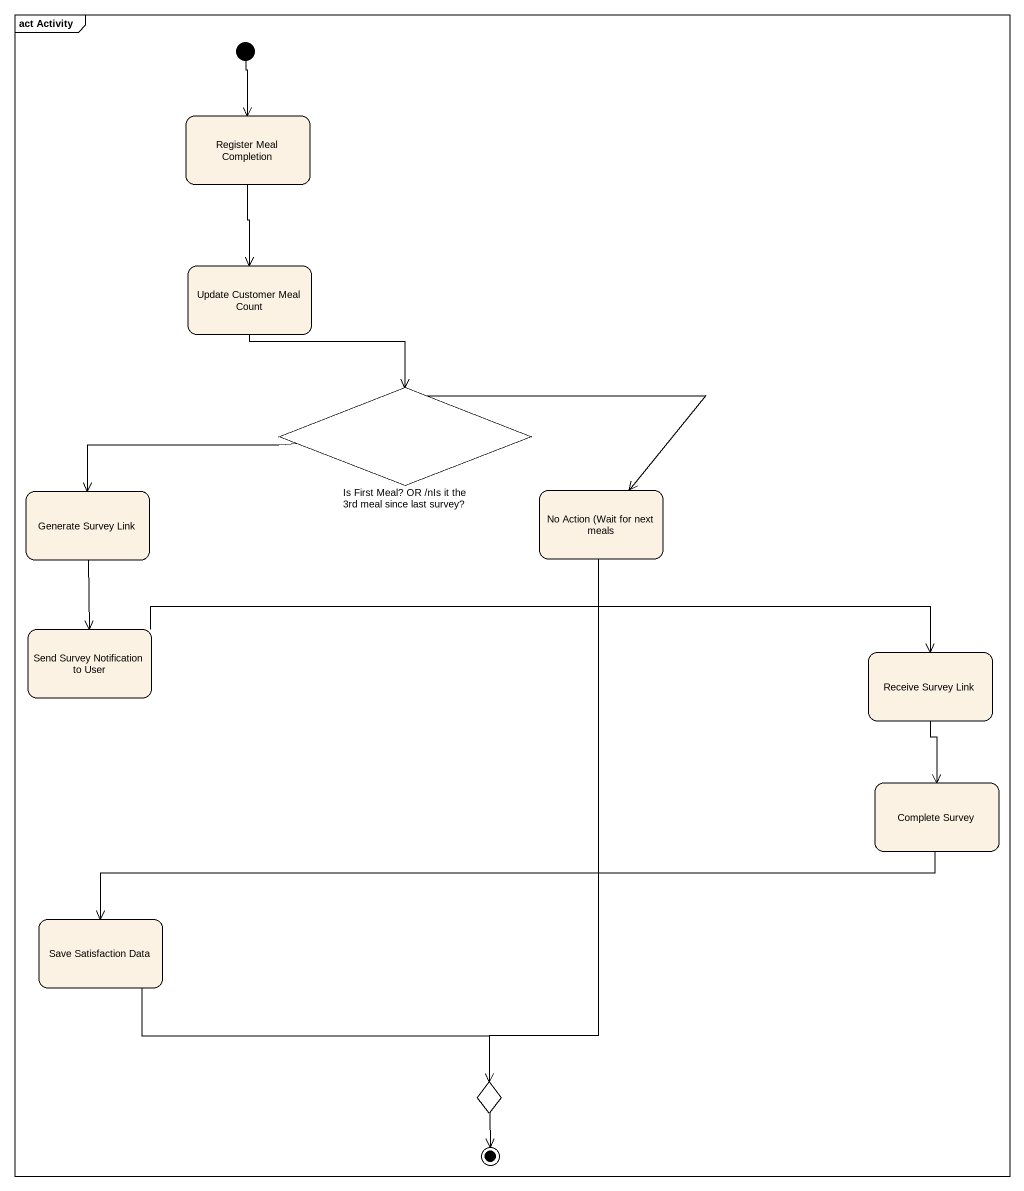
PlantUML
@startuml
mainframe act Activity
hide empty description
state "Register Meal Completion" as Register_Meal_Completion
state "Update Customer Meal Count" as Update_Customer_Meal_Count
state "Is First Meal? OR /nIs it the 3rd meal since last survey?" as Is_First_Meal_OR_nIs_it_the <<choice>>
state "Generate Survey Link" as Generate_Survey_Link
state "No Action (Wait for next meals" as No_Action_Wait_for_next
state "Send Survey Notification to User" as Send_Survey_Notification_to
state "Receive Survey Link" as Receive_Survey_Link
state "Complete Survey" as Complete_Survey
state "Save Satisfaction Data" as Save_Satisfaction_Data
state choice1 <<choice>>
[*] --> Register_Meal_Completion
Register_Meal_Completion --> Update_Customer_Meal_Count
Update_Customer_Meal_Count --> Is_First_Meal_OR_nIs_it_the
Is_First_Meal_OR_nIs_it_the -left-> Generate_Survey_Link
Is_First_Meal_OR_nIs_it_the -right-> No_Action_Wait_for_next
Generate_Survey_Link --> Send_Survey_Notification_to
No_Action_Wait_for_next --> choice1
Send_Survey_Notification_to -right-> Receive_Survey_Link
Receive_Survey_Link --> Complete_Survey
Complete_Survey -left-> Save_Satisfaction_Data
Save_Satisfaction_Data -right-> choice1
choice1 --> [*]
@enduml
